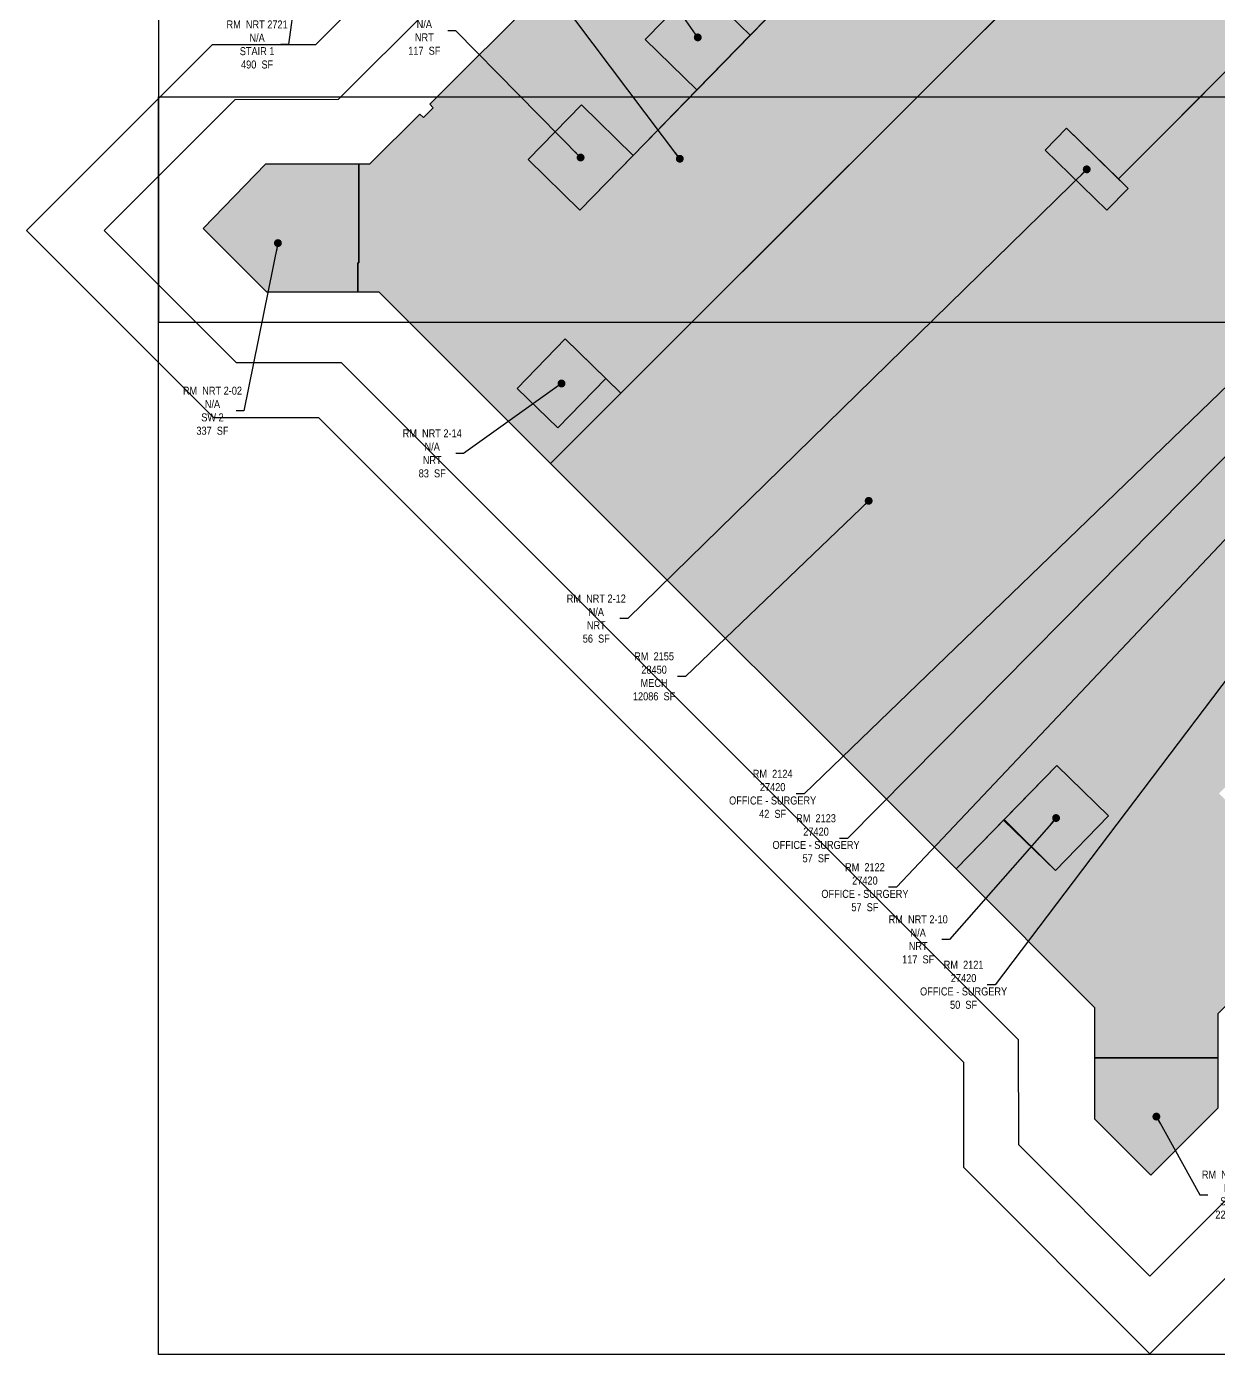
# Model space of a CAD drawing. Header units: inches. Extents: x -277 to 5863, y -299 to 4589.
# Drawn here: x -277 to 1808, y -299 to 2024 of the extents above; entities that cross this region are included whole.
import ezdxf

# ---------------------------------------------------------------- set-up
doc = ezdxf.new("R2010")
doc.units = ezdxf.units.IN
doc.header["$LTSCALE"] = 48
doc.header["$MEASUREMENT"] = 0
doc.layers.get('Defpoints').update_dxf_attribs({"color": 31})
for name, color, linetype in [('0-LABEL', 3, 'Continuous'), ('1-NRT', 200, 'Continuous'), ('1-NRT-PTN', 253, 'Continuous'), ('4-OCC', 6, 'Continuous'), ('4-OCC-PTN', 95, 'Continuous')]:
    doc.layers.add(name, color=color, linetype=linetype)
doc.layers.add('VP-Window', color=2, linetype='Continuous', plot=False)
doc.styles.add('ArialN', font='ARIALN.TTF')
doc.dimstyles.new('AB-220', dxfattribs={"dimscale": 220, "dimtxt": 0.070312, "dimasz": 0.0625, "dimexe": 0.0625, "dimexo": 0.125, "dimgap": 0.1875, "dimtad": 0, "dimdec": 4, "dimrnd": 0.0625, "dimzin": 0, "dimdsep": 46, "dimlunit": 4, "dimtxsty": 'ArialN', "dimblk": 'ARCHTICK', "dimcen": 0.0625, "dimclrd": 256, "dimclre": 256, "dimclrt": 256, "dimadec": 0, "dimazin": 0, "dimtfac": 1, "dimtdec": 4, "dimtofl": 0, "dimtmove": 2, "dimatfit": 3, "dimldrblk": 'DOT', "dimfxl": 1, "dimfrac": 2, "dimtolj": 1, "dimtzin": 0, "dimlwd": -1, "dimlwe": -1, "dimarcsym": 0})

# ---------------------------------------------------------------- blocks, each defined once
blk = doc.blocks.new('_ArchTick')
at = {"const_width": 0.15}
blk.add_lwpolyline([(-0.5, -0.5), (0.5, 0.5)], dxfattribs=at)
blk = doc.blocks.new('_Dot')
at = {"lineweight": -2}
blk.add_line((-0.5, 0), (-1, 0), dxfattribs=at)
at = {"const_width": 0.5}
blk.add_lwpolyline([(-0.25, 0, 1), (0.25, 0, 1)], format="xyb", close=True, dxfattribs=at)

msp = doc.modelspace()

# ---------------------------------------------------------------- hatches: boundary and pattern name
at = {"layer": '1-NRT-PTN'}
for points in [[(805.3, 2001.1), (898.6, 2096.7), (989.1, 2008.4), (895.8, 1912.8)], [(690.9, 1702.7), (600.4, 1790.9), (693.6, 1886.5), (784.1, 1798.3)], [(1504.9, 1807.4), (1542.3, 1845.7), (1650.2, 1740.5), (1612.8, 1702.2)], [(302.6, 1559.1), (143.4, 1559.1), (31.9, 1670.6), (141.7, 1783.3), (304.4, 1783.3), (304.4, 1610.2), (302.6, 1610.2)], [(652.3, 1321.5), (581.2, 1390.8), (665.5, 1477.2), (736.6, 1407.9)], [(1522.7, 547.2), (1432.2, 635.5), (1525.4, 731.1), (1615.9, 642.8)], [(1806.8, 219.7), (1806.8, 131.9), (1689.9, 14.3), (1592, 112.2), (1592, 219.7)]]:
    msp.add_hatch(color=256, dxfattribs=at).paths.add_polyline_path(points)
at = {"layer": '4-OCC-PTN'}
for points in [[(1185.4, 2644.9), (1312.4, 2521.1), (1225.4, 2431.9), (1315.9, 2343.7), (1204.6, 2229.5), (1114.1, 2317.7), (1020.9, 2222.1), (1111.3, 2133.9), (989, 2008.4), (898.6, 2096.7), (805.3, 2001.1), (895.8, 1912.8), (784.1, 1798.3), (693.6, 1886.5), (600.4, 1790.9), (690.9, 1702.7), (1402.9, 2432.8), (1610.8, 2230.1), (762.9, 1382.3), (665.5, 1477.2), (581.2, 1390.8), (652.3, 1321.5), (736.6, 1407.9), (762.9, 1382.3), (639.9, 1259.3), (340.1, 1559.1), (302.6, 1559.1), (302.6, 1610.2), (304.4, 1610.2), (304.4, 1783.3), (323.8, 1783.3), (411.3, 1870.7), (417.5, 1864.5), (434.5, 1881.5), (428.3, 1887.7), (623.4, 2082.9), (629.6, 2076.7), (646.6, 2093.6), (640.4, 2099.8), (835, 2294.4), (840.6, 2288.8), (857.5, 2305.8), (851.9, 2311.4), (1047.7, 2507.1), (1053.9, 2500.9), (1070.9, 2517.9), (1064.7, 2524.1)], [(639.9, 1259.3), (1686.5, 2305.9), (1705.9, 2286.5), (1707.8, 2288.3), (1935.9, 2060.2), (1633, 1757.3), (1542.3, 1845.7), (1504.9, 1807.4), (1612.8, 1702.2), (1650.2, 1740.5), (1633, 1757.3), (1854.3, 1978.6), (1968.7, 1864.2), (2046.8, 1942.4), (2113.3, 1875.9), (1911.2, 1673.8), (2338.3, 1246.7), (1914.1, 822.5), (1930.1, 806.5), (1809.1, 682), (1899.6, 593.7), (1979.6, 676), (1888.9, 764.1), (1930.1, 806.5), (2108.8, 627.8), (2093.6, 612.7), (2108.3, 598.1), (1913.1, 402.9), (1901.8, 414.2), (1884.8, 397.2), (1896.1, 385.9), (1806.8, 296.6), (1806.8, 219.7), (1592, 219.7), (1592, 307.2), (1349, 550.2), (1433.3, 636.6), (1522.7, 547.2), (1615.9, 642.8), (1525.4, 731.1), (1349, 550.2)]]:
    msp.add_hatch(color=55, dxfattribs=at).paths.add_polyline_path(points)

# ---------------------------------------------------------------- linework, layer by layer
at = {"layer": '1-NRT'}
for points in [[(805.3, 2001.1), (898.6, 2096.7), (989.1, 2008.4), (895.8, 1912.8)], [(690.9, 1702.7), (600.4, 1790.9), (693.6, 1886.5), (784.1, 1798.3)], [(1504.9, 1807.4), (1542.3, 1845.7), (1650.2, 1740.5), (1612.8, 1702.2)], [(302.6, 1559.1), (143.4, 1559.1), (31.9, 1670.6), (141.7, 1783.3), (304.4, 1783.3), (304.4, 1610.2), (302.6, 1610.2)], [(1522.7, 547.2), (1432.2, 635.5), (1525.4, 731.1), (1615.9, 642.8)], [(1806.8, 219.7), (1806.8, 131.9), (1689.9, 14.3), (1592, 112.2), (1592, 219.7)]]:
    msp.add_lwpolyline(points, close=True, dxfattribs=at)
msp.add_lwpolyline([(652.3, 1321.5), (581.2, 1390.8), (665.5, 1477.2), (736.6, 1407.9), (652.3, 1321.5)], dxfattribs=at)
at = {"layer": '4-OCC'}
for points in [[(1111.3, 2133.9), (989, 2008.4), (898.6, 2096.7), (805.3, 2001.1), (895.8, 1912.8), (784.1, 1798.3), (693.6, 1886.5), (600.4, 1790.9), (690.9, 1702.7), (1402.9, 2432.8)], [(1896.1, 385.9), (1806.8, 296.6), (1806.8, 219.7), (1592, 219.7), (1592, 307.2), (1349, 550.2), (1433.3, 636.6), (1522.7, 547.2), (1615.9, 642.8), (1525.4, 731.1), (1349, 550.2), (639.9, 1259.3), (1686.5, 2305.9)], [(1610.8, 2230.1), (762.9, 1382.3), (665.5, 1477.2), (581.2, 1390.8), (652.3, 1321.5), (736.6, 1407.9), (762.9, 1382.3), (639.9, 1259.3), (340.1, 1559.1), (302.6, 1559.1), (302.6, 1610.2), (304.4, 1610.2), (304.4, 1783.3), (323.8, 1783.3), (411.3, 1870.7), (417.5, 1864.5), (434.5, 1881.5), (428.3, 1887.7), (623.4, 2082.9)], [(1935.9, 2060.2), (1633, 1757.3), (1542.3, 1845.7), (1504.9, 1807.4), (1612.8, 1702.2), (1650.2, 1740.5), (1633, 1757.3), (1854.3, 1978.6)]]:
    msp.add_lwpolyline(points, dxfattribs=at)
at = {"layer": 'Defpoints'}
for points in [[(3920, 354.7), (3625, 354.7), (3625, 20.6), (2973, 20.6), (2973, 44.6), (2601.3, 44.6), (2601.3, 125.6), (2363, 125.6), (2363, 436), (2239.4, 436), (2013.8, 210.4), (2013.8, 27.8), (1688.2, -297.9), (1362.6, 27.7), (1362.5, 211.5), (234.6, 1339.4), (50.7, 1339.4), (-276.9, 1667), (48.3, 1992.1), (229, 1992.5), (1178, 2938.5)], [(1917.8, 67.5), (1688.2, -162.1), (1458.6, 67.5), (1458.5, 251.2), (274.3, 1435.4), (90.5, 1435.4), (-141.1, 1667), (88.1, 1896.2), (268.8, 1896.5), (1217.7, 2842.5)]]:
    msp.add_lwpolyline(points, dxfattribs=at)
at = {"layer": 'VP-Window', "color": 5}
msp.add_lwpolyline([(-46.2, 1506.8), (2923.8, 1506.8), (2923.8, 3706.8), (-46.2, 3706.8)], close=True, dxfattribs=at)
at = {"layer": 'VP-Window'}
msp.add_lwpolyline([(-46.2, 1900.9), (2923.8, 1900.9), (2923.8, -299.1), (-46.2, -299.1)], close=True, dxfattribs=at)

# ---------------------------------------------------------------- texts
at = {"layer": '0-LABEL', "char_height": 14, "attachment_point": 5, "style": 'ArialN'}
for s, insert in [('RM  NRT 2-15\\PN/A\\PNRT\\P117  SF', (418.9, 2016.3)), ('RM  NRT 2721\\PN/A\\PSTAIR 1\\P490  SF', (126.4, 1992.2)), ('RM  NRT 2-02\\PN/A\\PSW 2\\P337  SF', (48.3, 1351.6)), ('RM  NRT 2-14\\PN/A\\PNRT\\P83  SF', (432.7, 1277)), ('RM  NRT 2-12\\PN/A\\PNRT\\P56  SF', (719.7, 988)), ('RM  2155\\P28450\\PMECH\\P12086  SF', (820.8, 887)), ('RM  2124\\P27420\\POFFICE - SURGERY\\P42  SF', (1028.2, 681.5)), ('RM  2123\\P27420\\POFFICE - SURGERY\\P57  SF', (1104.1, 603.7)), ('RM  2122\\P27420\\POFFICE - SURGERY\\P57  SF', (1189.6, 518.1)), ('RM  NRT 2-10\\PN/A\\PNRT\\P117  SF', (1282.8, 426.9)), ('RM  2121\\P27420\\POFFICE - SURGERY\\P50  SF', (1362.2, 347.5)), ('RM  NRT 2-01\\PN/A\\PSW 1\\P225  SF', (1830.7, -19.6))]:
    msp.add_mtext(s, dxfattribs=dict(at, insert=insert))

# ---------------------------------------------------------------- leaders
at = {"layer": '0-LABEL', "annotation_type": 0, "has_hookline": 1}
for points, hookline_direction, text_width in [([(1953.2, 1963.1), (1630, 2813.5), (1616.2, 2813.5)], 1, 101.4), ([(897.2, 2004.7), (637.8, 2377.7), (624.1, 2377.7)], 1, 101.4), ([(865.8, 1792.4), (559.6, 2199.4), (545.9, 2199.4)], 1, 67.6), ([(205, 2171.3), (181.4, 1992.2), (167.7, 1992.2)], 1, 102.7), ([(692.3, 1794.6), (473.9, 2016.3), (460.1, 2016.3)], 1, 101.5), ([(1577.6, 1773.9), (774.7, 988), (761, 988)], 1, 101.3), ([(162.8, 1644.9), (103.3, 1351.6), (89.5, 1351.6)], 1, 101.3), ([(2042.8, 1607.1), (1083.2, 681.5), (1069.4, 681.5)], 1, 151.4), ([(2097.8, 1552.2), (1159.1, 603.7), (1145.4, 603.7)], 1, 151.4), ([(2161.5, 1488.5), (1244.6, 518.1), (1230.9, 518.1)], 1, 151.4), ([(2231.3, 1422.7), (1417.2, 347.5), (1403.5, 347.5)], 1, 151.4), ([(658.9, 1399.3), (487.7, 1277), (474, 1277)], 1, 101.3), ([(1196.2, 1194.1), (875.8, 887), (862, 887)], 1, 71.6), ([(1524, 639.2), (1337.8, 426.9), (1324.1, 426.9)], 1, 101.3), ([(1699.4, 117), (1775.7, -19.6), (1789.5, -19.6)], 0, 99.2)]:
    msp.add_leader(points, dimstyle='AB-220', dxfattribs=dict(at, hookline_direction=hookline_direction, text_width=text_width))

doc.saveas('drawing.dxf')
